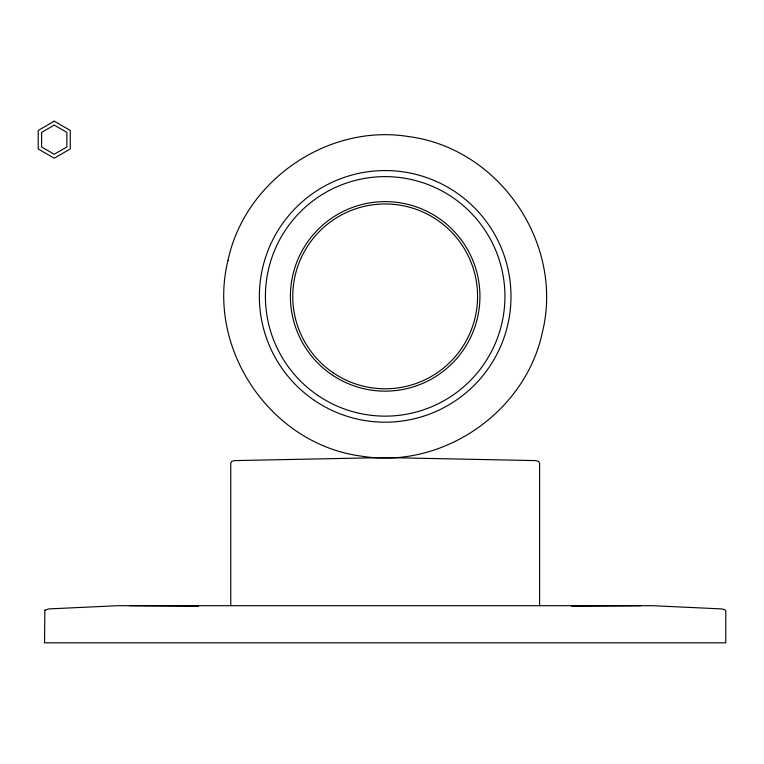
<?xml version="1.0" encoding="UTF-8"?>
<svg xmlns="http://www.w3.org/2000/svg" width="764" height="764" viewBox="0 0 764 764"><rect width="100%" height="100%" fill="white"/><g stroke="black" fill="none" stroke-linecap="round" stroke-linejoin="round"><path stroke-width="1.15" d="M571.797 606.234L640.738 605.699M129.603 605.699L198.544 606.234M539.594 605.699L539.594 463.108L538.582 461.38L536.108 460.616L385.171 457.56L234.233 460.616L231.769 461.38L230.757 463.108L230.757 605.699M227.987 260.438C206.099 348.919 270.704 444.123 361.143 456.098C441.926 469.659 525.517 412.426 542.364 332.321C564.243 243.84 499.637 148.646 409.198 136.67C328.424 123.1 244.824 180.333 227.987 260.438M44.856 610.216L44.541 642.82L725.8 642.82L725.8 610.942L724.587 609.576L721.588 608.918L652.628 605.699L117.723 605.699L48.762 608.918L44.856 610.216M54.234 121.18L38.2 130.443L38.2 148.951L54.234 158.215L70.269 148.951L70.269 130.443L54.234 121.18M54.234 125.115L41.6 132.401L41.6 146.994L54.234 154.28L66.86 146.994L66.86 132.401L54.234 125.115M333.104 372.727A92.406 92.406 0 0 0 477.319 303.298A92.406 92.406 0 0 0 345.089 213.118A92.406 92.406 0 0 0 333.104 372.727M314.281 400.326A125.821 125.821 0 0 0 510.639 305.801A125.821 125.821 0 0 0 330.592 183.016A125.821 125.821 0 0 0 314.281 400.326M317.7 395.322A119.757 119.757 0 0 0 504.593 305.342A119.757 119.757 0 0 0 333.228 188.479A119.757 119.757 0 0 0 317.7 395.322M331.777 374.675A94.765 94.765 0 0 0 479.668 303.48A94.765 94.765 0 0 0 344.067 210.998A94.765 94.765 0 0 0 331.777 374.675"/></g></svg>
